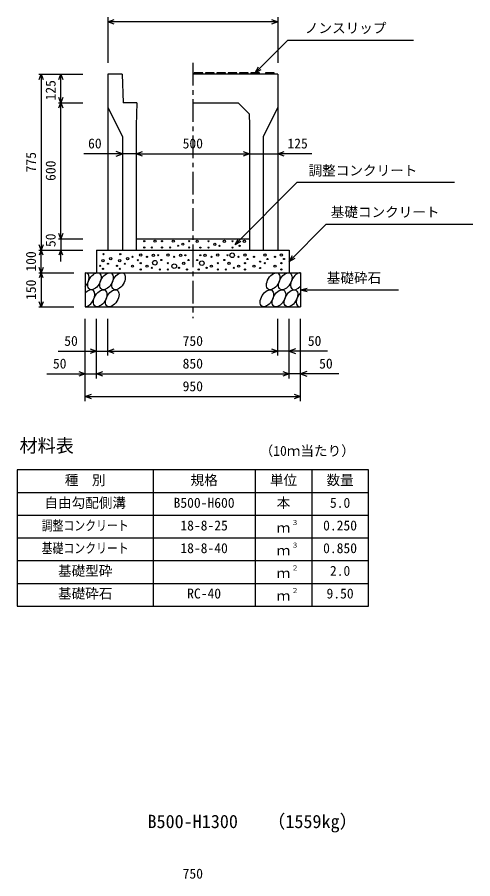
# Model space of a CAD drawing. Units: millimetres, scale not verified. Extents: x -16800 to 16800, y -5940 to 5940.
# Drawn here: x 5425 to 7436, y 28 to 3826 of the extents above; entities that cross this region are included whole.
import ezdxf
from ezdxf.enums import TextEntityAlignment as Align

# ---------------------------------------------------------------- set-up
doc = ezdxf.new("R2010")
doc.units = ezdxf.units.MM
doc.header["$LTSCALE"] = 20
doc.linetypes.add('CHAIN1', pattern=[8, 5, -1, 1, -1])
for name, color, linetype, lineweight in [('0-0_DIM', 7, 'Continuous', 25), ('0-2_HATCH', 6, 'Continuous', 25), ('0-3_HYO', 3, 'Continuous', 25), ('0-4_HYO2', 4, 'Continuous', 25), ('0-5_OUTLINE', 3, 'Continuous', 25), ('0-6_TXT', 7, 'Continuous', 25)]:
    doc.layers.add(name, color=color, linetype=linetype, lineweight=lineweight)
doc.styles.add('ＭＳ ゴシック', font='')
doc.styles.get('ＭＳ ゴシック').set_extended_font_data('MS Gothic')

msp = doc.modelspace()

# ---------------------------------------------------------------- linework, layer by layer
at = {"layer": '0-0_DIM'}
for p, q in [((5825, 3826.41), (5825, 3624.66)), ((6575, 3806.41), (5825, 3806.41)), ((6575, 3826.41), (6575, 3624.66)), ((6475, 3581.16), (6617.21, 3723.38)), ((7174.1, 3723.38), (6617.21, 3723.38)), ((5520.8, 3574.66), (5714.13, 3574.66)), ((5530.8, 3574.66), (5530.8, 2799.66)), ((5617.46, 3449.66), (5617.46, 3574.66)), ((6475, 3581.16), (6490, 3607.14)), ((6475, 3581.16), (6500.98, 3596.16)), ((5607.46, 3449.66), (5714.13, 3449.66)), ((5617.46, 2849.66), (5617.46, 3449.66)), ((5890, 3224.69), (5719.31, 3224.69)), ((5950, 3224.69), (5890, 3224.69)), ((5950, 3224.69), (6450, 3224.69)), ((6450, 3224.69), (6575, 3224.69)), ((6725.36, 3224.69), (6575, 3224.69)), ((6788.65, 2913.32), (6625, 2749.66)), ((6788.65, 2913.32), (7435.53, 2913.32)), ((5607.46, 2849.66), (5714.13, 2849.66)), ((5617.46, 2849.66), (5617.46, 2799.66)), ((6386.32, 2824.66), (6401.32, 2850.64)), ((6386.32, 2824.66), (6412.3, 2839.66)), ((5520.8, 2799.66), (5714.13, 2799.66)), ((5530.8, 2699.66), (5530.8, 2799.66)), ((5617.46, 2749.66), (5617.46, 2799.66)), ((6625, 2749.66), (6640, 2775.64)), ((6625, 2749.66), (6650.98, 2764.66)), ((5520.8, 2699.66), (5675, 2699.66)), ((5530.8, 2699.66), (5530.8, 2549.66)), ((6675, 2624.66), (6703.98, 2632.43)), ((6675, 2624.66), (7108.31, 2624.66)), ((6675, 2624.66), (6703.98, 2616.9)), ((5520.8, 2549.66), (5675, 2549.66)), ((5725, 2134.15), (5725, 2496.49)), ((5775, 2234.15), (5775, 2496.49)), ((5825, 2334.15), (5825, 2496.49)), ((6575, 2334.15), (6575, 2496.49)), ((6625, 2234.15), (6625, 2496.49)), ((6675, 2134.15), (6675, 2496.49)), ((5605, 2354.15), (5825, 2354.15)), ((5825, 2354.15), (6575, 2354.15)), ((6795, 2354.15), (6575, 2354.15)), ((5555, 2254.15), (5775, 2254.15)), ((5775, 2254.15), (6625, 2254.15)), ((6845, 2254.15), (6625, 2254.15)), ((5725, 2154.15), (6675, 2154.15))]:
    msp.add_line(p, q, dxfattribs=at)
at = {"layer": '0-0_DIM', "linetype": 'CHAIN1'}
msp.add_line((6200, 3624.66), (6200, 2499.66), dxfattribs=at)
at = {"layer": '0-0_DIM'}
for points in [[(5853.23, 3796.14), (5825.04, 3806.41), (5853.23, 3816.67)], [(6546.85, 3816.67), (6575.04, 3806.41), (6546.85, 3796.14)], [(5522.59, 3552.11), (5530.8, 3574.66), (5539.01, 3552.11)], [(5609.26, 3552.11), (5617.46, 3574.66), (5625.67, 3552.11)], [(5625.67, 3472.22), (5617.46, 3449.66), (5609.26, 3472.22)], [(5609.26, 3427.11), (5617.46, 3449.66), (5625.67, 3427.11)], [(5861.81, 3214.43), (5890, 3224.69), (5861.81, 3234.95)], [(5978.19, 3214.43), (5950, 3224.69), (5978.19, 3234.95)], [(6421.81, 3234.95), (6450, 3224.69), (6421.81, 3214.43)], [(6603.19, 3214.43), (6575, 3224.69), (6603.19, 3234.95)], [(6386.32, 2824.66), (6660.78, 3099.13), (7354.34, 3099.13)], [(5625.67, 2872.22), (5617.46, 2849.66), (5609.26, 2872.22)], [(5539.01, 2822.22), (5530.8, 2799.66), (5522.59, 2822.22)], [(5539.01, 2777.11), (5530.8, 2799.66), (5522.59, 2777.11)], [(5625.67, 2777.11), (5617.46, 2799.66), (5609.26, 2777.11)], [(5539.01, 2722.22), (5530.8, 2699.66), (5522.59, 2722.22)], [(5539.01, 2677.11), (5530.8, 2699.66), (5522.59, 2677.11)], [(5539.01, 2572.22), (5530.8, 2549.66), (5522.59, 2572.22)], [(5746.81, 2364.41), (5775, 2354.15), (5746.81, 2343.89)], [(5853.19, 2343.89), (5825, 2354.15), (5853.19, 2364.41)], [(6546.81, 2364.41), (6575, 2354.15), (6546.81, 2343.89)], [(6653.19, 2364.41), (6625, 2354.15), (6653.19, 2343.89)], [(5696.81, 2264.41), (5725, 2254.15), (5696.81, 2243.89)], [(5803.19, 2243.89), (5775, 2254.15), (5803.19, 2264.41)], [(6596.81, 2264.41), (6625, 2254.15), (6596.81, 2243.89)], [(6703.19, 2264.41), (6675, 2254.15), (6703.19, 2243.89)], [(5753.19, 2143.89), (5725, 2154.15), (5753.19, 2164.41)], [(6646.81, 2164.41), (6675, 2154.15), (6646.81, 2143.89)]]:
    msp.add_lwpolyline(points, dxfattribs=at)
at = {"layer": '0-2_HATCH'}
for p, q in [((6245, 3574.66), (6244, 3581.16)), ((6295, 3574.66), (6294, 3581.16)), ((6345, 3574.66), (6344, 3581.16)), ((6395, 3574.66), (6394, 3581.16)), ((6445, 3574.66), (6444, 3581.16)), ((6495, 3574.66), (6494, 3581.16)), ((6560, 3574.66), (6559, 3581.16))]:
    msp.add_line(p, q, dxfattribs=at)
for points in [[(6244, 3581.16), (6206, 3581.16), (6205, 3574.66)], [(6294, 3581.16), (6256, 3581.16), (6255, 3574.66)], [(6344, 3581.16), (6306, 3581.16), (6305, 3574.66)], [(6394, 3581.16), (6356, 3581.16), (6355, 3574.66)], [(6444, 3581.16), (6406, 3581.16), (6405, 3574.66)], [(6494, 3581.16), (6456, 3581.16), (6455, 3574.66)], [(6559, 3581.16), (6521, 3581.16), (6520, 3574.66)]]:
    msp.add_lwpolyline(points, dxfattribs=at)
for centre, radius in [((5985.79, 2838.97), 2.5), ((5985.79, 2810.96), 2.5), ((6019.5, 2810.96), 2.5), ((6033.52, 2838.97), 5), ((6063.97, 2838.97), 2.5), ((6063.97, 2810.96), 2.5), ((6099.86, 2810.96), 2.5), ((6113.88, 2838.97), 5), ((6134.9, 2818.84), 2.5), ((6155.93, 2825.84), 5), ((6183.97, 2838.97), 2.5), ((6183.97, 2810.96), 2.5), ((6219.13, 2838.69), 5), ((6233.15, 2810.68), 2.5), ((6269.04, 2838.69), 2.5), ((6269.04, 2810.68), 2.5), ((6297.08, 2825.56), 5), ((6318.11, 2818.56), 2.5), ((6339.13, 2838.69), 5), ((6375.36, 2838.69), 2.5), ((6375.36, 2810.68), 2.5), ((6406.54, 2818.56), 2.5), ((6427.57, 2838.69), 5), ((5805.74, 2781.49), 2.5), ((5880.08, 2781.49), 2.5), ((5969.97, 2777.72), 5), ((6026.04, 2776.84), 5), ((6047.07, 2776.84), 2.5), ((6089.97, 2777.72), 5), ((6146.04, 2776.84), 5), ((6167.07, 2776.84), 2.5), ((6232.93, 2776.84), 2.5), ((6253.96, 2776.84), 5), ((6310.03, 2777.72), 5), ((6352.93, 2776.84), 2.5), ((6373.96, 2776.84), 10), ((6430.03, 2777.72), 5), ((6518.12, 2777.72), 5), ((6590.77, 2777.72), 5), ((5803.29, 2752.97), 5), ((5825.36, 2739.42), 2.5), ((5837.78, 2762.22), 5), ((5877.63, 2752.97), 5), ((5899.7, 2739.42), 2.5), ((5912.12, 2762.22), 5), ((5933.69, 2769.84), 2.5), ((5957.55, 2754.92), 2.5), ((5969.97, 2741.82), 2.5), ((5998.01, 2769.84), 2.5), ((6032.58, 2743.83), 10), ((6061.09, 2755.83), 2.5), ((6089.97, 2741.82), 2.5), ((6118.01, 2728.69), 10), ((6118.01, 2769.84), 2.5), ((6160.06, 2741.82), 5), ((6181.09, 2755.83), 2.5), ((6218.91, 2755.83), 2.5), ((6239.94, 2741.82), 10), ((6281.99, 2769.84), 2.5), ((6310.03, 2741.82), 2.5), ((6338.91, 2755.83), 2.5), ((6359.94, 2741.82), 5), ((6401.99, 2769.84), 2.5), ((6430.03, 2741.82), 2.5), ((6441.37, 2760.15), 2.5), ((6469.94, 2769.84), 2.5), ((6496.79, 2748.62), 2.5), ((6518.12, 2741.82), 2.5), ((6529.46, 2760.15), 2.5), ((6562.73, 2769.84), 2.5), ((6590.77, 2741.82), 2.5), ((6602.11, 2760.15), 2.5), ((5790.88, 2730.18), 2.5), ((5803.29, 2717.08), 2.5), ((5865.21, 2730.18), 2.5), ((5877.63, 2717.08), 2.5), ((5933.69, 2728.69), 5), ((5969.97, 2713.81), 2.5), ((5998.01, 2728.69), 5), ((6019.03, 2721.69), 2.5), ((6054.08, 2713.81), 2.5), ((6089.97, 2713.81), 2.5), ((6139.03, 2721.69), 2.5), ((6174.08, 2713.81), 2.5), ((6225.92, 2713.81), 2.5), ((6260.97, 2721.69), 2.5), ((6281.99, 2728.69), 5), ((6310.03, 2713.81), 2.5), ((6345.92, 2713.81), 2.5), ((6380.97, 2721.69), 2.5), ((6401.99, 2728.69), 5), ((6430.03, 2713.81), 2.5), ((6469.94, 2728.69), 5), ((6496.79, 2720.61), 2.5), ((6562.73, 2728.69), 5), ((6590.77, 2713.81), 2.5)]:
    msp.add_circle(centre, radius, dxfattribs=at)
for centre, start_param, end_param in [((5712.64, 2662.14), 4.385593, 6.6745444), ((6661.14, 2662.14), 0.3357715, 4.4411806), ((5737.96, 2587.15), 3.5111464, 7.548991), ((6686.46, 2587.15), 1.2110787, 3.5658734)]:
    msp.add_ellipse(centre, major_axis=(21.81, 35.31), ratio=0.5792, start_param=start_param, end_param=end_param, dxfattribs=at)
for centre in [(5765.84, 2662.14), (5819.05, 2662.14), (5872.26, 2662.14), (6554.72, 2662.14), (6607.93, 2662.14), (5791.16, 2587.15), (5844.37, 2587.15), (6526.84, 2587.15), (6580.04, 2587.15), (6633.25, 2587.15)]:
    msp.add_ellipse(centre, major_axis=(21.81, 35.31), ratio=0.5792, dxfattribs=at)
at = {"layer": '0-3_HYO'}
for p, q in [((6025, 1830.2), (6025, 1230.2)), ((6475, 1830.2), (6475, 1230.2)), ((6725, 1830.2), (6725, 1230.2)), ((5425, 1730.2), (6975, 1730.2))]:
    msp.add_line(p, q, dxfattribs=at)
msp.add_lwpolyline([(5425, 1230.2), (6975, 1230.2), (6975, 1830.2), (5425, 1830.2)], close=True, dxfattribs=at)
at = {"layer": '0-4_HYO2'}
for p, q in [((5425, 1630.2), (6975, 1630.2)), ((5425, 1530.2), (6975, 1530.2)), ((5425, 1430.2), (6975, 1430.2)), ((5425, 1330.2), (6975, 1330.2))]:
    msp.add_line(p, q, dxfattribs=at)
at = {"layer": '0-5_OUTLINE'}
for p, q in [((5825, 3574.66), (5825, 2799.66)), ((5887.5, 3574.66), (5825, 3574.66)), ((5887.5, 3574.66), (5892.5, 3449.66)), ((6575, 3574.66), (6200, 3574.66)), ((6575, 3574.66), (6575, 2799.66)), ((5825, 3429.66), (5890, 3299.66)), ((5952.5, 3449.66), (5892.5, 3449.66)), ((5952.5, 3449.66), (5950, 3349.66)), ((6200, 3449.66), (6400, 3449.66)), ((6400, 3449.66), (6448.72, 3400.94)), ((6448.72, 3400.94), (6450, 3349.66)), ((5950, 3349.66), (5950, 2799.66)), ((6450, 3349.66), (6450, 2799.66)), ((5890, 3299.66), (5890, 2799.66)), ((5950, 2849.66), (6450, 2849.66)), ((5775, 2799.66), (6625, 2799.66)), ((5775, 2799.66), (5775, 2699.66)), ((5825, 2799.66), (5950, 2799.66)), ((6450, 2799.66), (6575, 2799.66)), ((6625, 2799.66), (6625, 2699.66)), ((5725, 2699.66), (6675, 2699.66)), ((5725, 2699.66), (5725, 2549.66)), ((6675, 2699.66), (6675, 2549.66)), ((5725, 2549.66), (6675, 2549.66))]:
    msp.add_line(p, q, dxfattribs=at)
msp.add_lwpolyline([(6575, 3429.66), (6510, 3299.66), (6510, 2799.66)], dxfattribs=at)

# ---------------------------------------------------------------- texts
at = {"layer": '0-0_DIM', "style": 'ＭＳ ゴシック'}
for s, p in [('ノンスリップ', (6694.52, 3743.55)), ('60', (5737.73, 3234.69)), ('500', (6155, 3234.69)), ('125', (6617.56, 3234.69)), ('調整コンクリート', (6710.78, 3115.55)), ('基礎コンクリート', (6808.65, 2932.05)), ('基礎砕石', (6791.32, 2641.84)), ('50', (5632.56, 2364.15)), ('750', (6155, 2364.15)), ('50', (6707.44, 2364.15)), ('50', (5582.56, 2264.15)), ('850', (6155, 2264.15)), ('50', (6757.44, 2264.15)), ('950', (6155, 2164.15)), ('750', (6155, 15.08))]:
    msp.add_text(s, height=43.99, dxfattribs=at).set_placement(p, align=Align.BOTTOM_LEFT)
for s, p in [('125', (5607.46, 3459.41)), ('775', (5520.8, 3142.16)), ('600', (5607.46, 3104.66)), ('50', (5607.46, 2812.99)), ('100', (5520.8, 2704.66)), ('150', (5520.8, 2579.66))]:
    msp.add_text(s, height=43.99, rotation=90, dxfattribs=at).set_placement(p, align=Align.BOTTOM_LEFT)
at = {"layer": '0-6_TXT', "style": 'ＭＳ ゴシック'}
for s, height, p in [('材料表', 58.65, (5435, 1890.2)), ('（10ｍ当たり）', 43.99, (6495, 1879.2)), ('種\u3000別', 43.99, (5635, 1750.2)), ('規格', 43.99, (6190, 1750.2)), ('単位', 43.99, (6540, 1750.2)), ('数量', 43.99, (6790, 1750.2)), ('自由勾配側溝', 43.99, (5545, 1650.2)), ('本', 43.99, (6570, 1650.2)), ('B500-H600', 43.99, (6115, 1650.2)), ('5.0', 43.99, (6805, 1650.2)), ('18-8-25', 43.99, (6145, 1550.2)), ('３', 21.99, (6635.54, 1580.57)), ('0.250', 43.99, (6775, 1550.2)), ('ｍ', 43.99, (6570, 1540.2)), ('18-8-40', 43.99, (6145, 1450.2)), ('ｍ', 43.99, (6570, 1440.2)), ('３', 21.99, (6635.54, 1480.57)), ('0.850', 43.99, (6775, 1450.2)), ('基礎型砕', 43.99, (5605, 1350.2)), ('２', 21.99, (6635.54, 1380.57)), ('2.0', 43.99, (6805, 1350.2)), ('ｍ', 43.99, (6570, 1340.2)), ('基礎砕石', 43.99, (5605, 1250.2)), ('RC-40', 43.99, (6175, 1250.2)), ('２', 21.99, (6635.54, 1280.57)), ('9.50', 43.99, (6790, 1250.2)), ('ｍ', 43.99, (6570, 1240.2)), ('B500-H1300', 58.65, (6000, 233.34)), ('（1559kg）', 58.65, (6528.37, 233.34))]:
    msp.add_text(s, height=height, dxfattribs=at).set_placement(p, align=Align.BOTTOM_LEFT)
at = {"layer": '0-6_TXT', "style": 'ＭＳ ゴシック', "width": 0.8}
for s, p in [('調整コンクリート', (5533, 1550.2)), ('基礎コンクリート', (5533, 1450.2))]:
    msp.add_text(s, height=43.99, dxfattribs=at).set_placement(p, align=Align.BOTTOM_LEFT)

doc.saveas('drawing.dxf')
